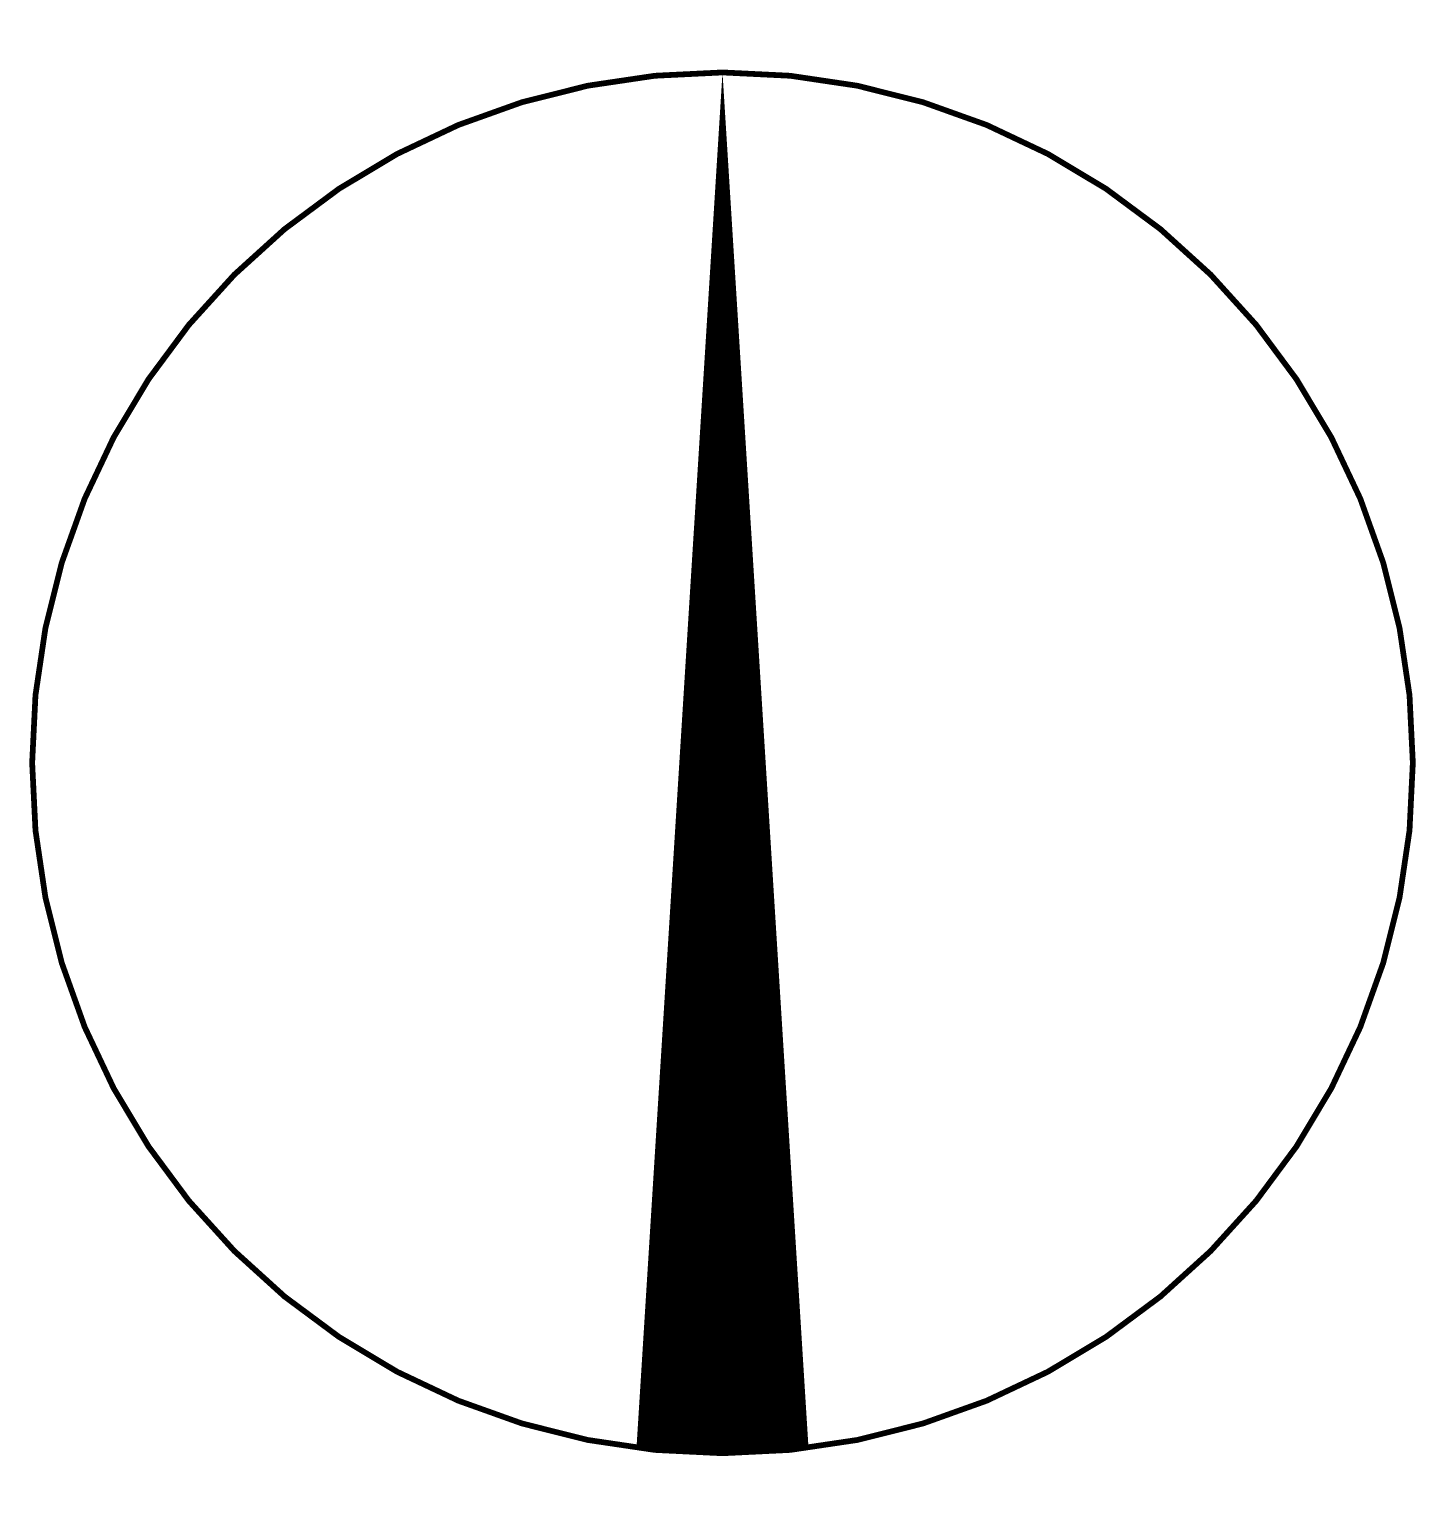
# Model space of a CAD drawing. Extents: x -0.1 to 24.1, y -0.7 to 24.8.
import ezdxf

# ---------------------------------------------------------------- set-up
doc = ezdxf.new("R2010")
doc.units = 0
doc.header["$MEASUREMENT"] = 0
doc.layers.get('0').update_dxf_attribs({"linetype": 'CONTINUOUS'})

msp = doc.modelspace()

# ---------------------------------------------------------------- linework, layer by layer
msp.add_lwpolyline([(12.747, 0.047, 1.5, 0, 0), (12, 24, 0, 1.5, 0), (11.253, 0.047, 1.5, 1.5, 0)], format="xyseb")
at = {"const_width": 0.1}
for points in [[(12, 24, 1), (12, 0, 1)], [(12, 0, 1), (12, 24, 1)]]:
    msp.add_lwpolyline(points, format="xyb", dxfattribs=at)

doc.saveas('drawing.dxf')
